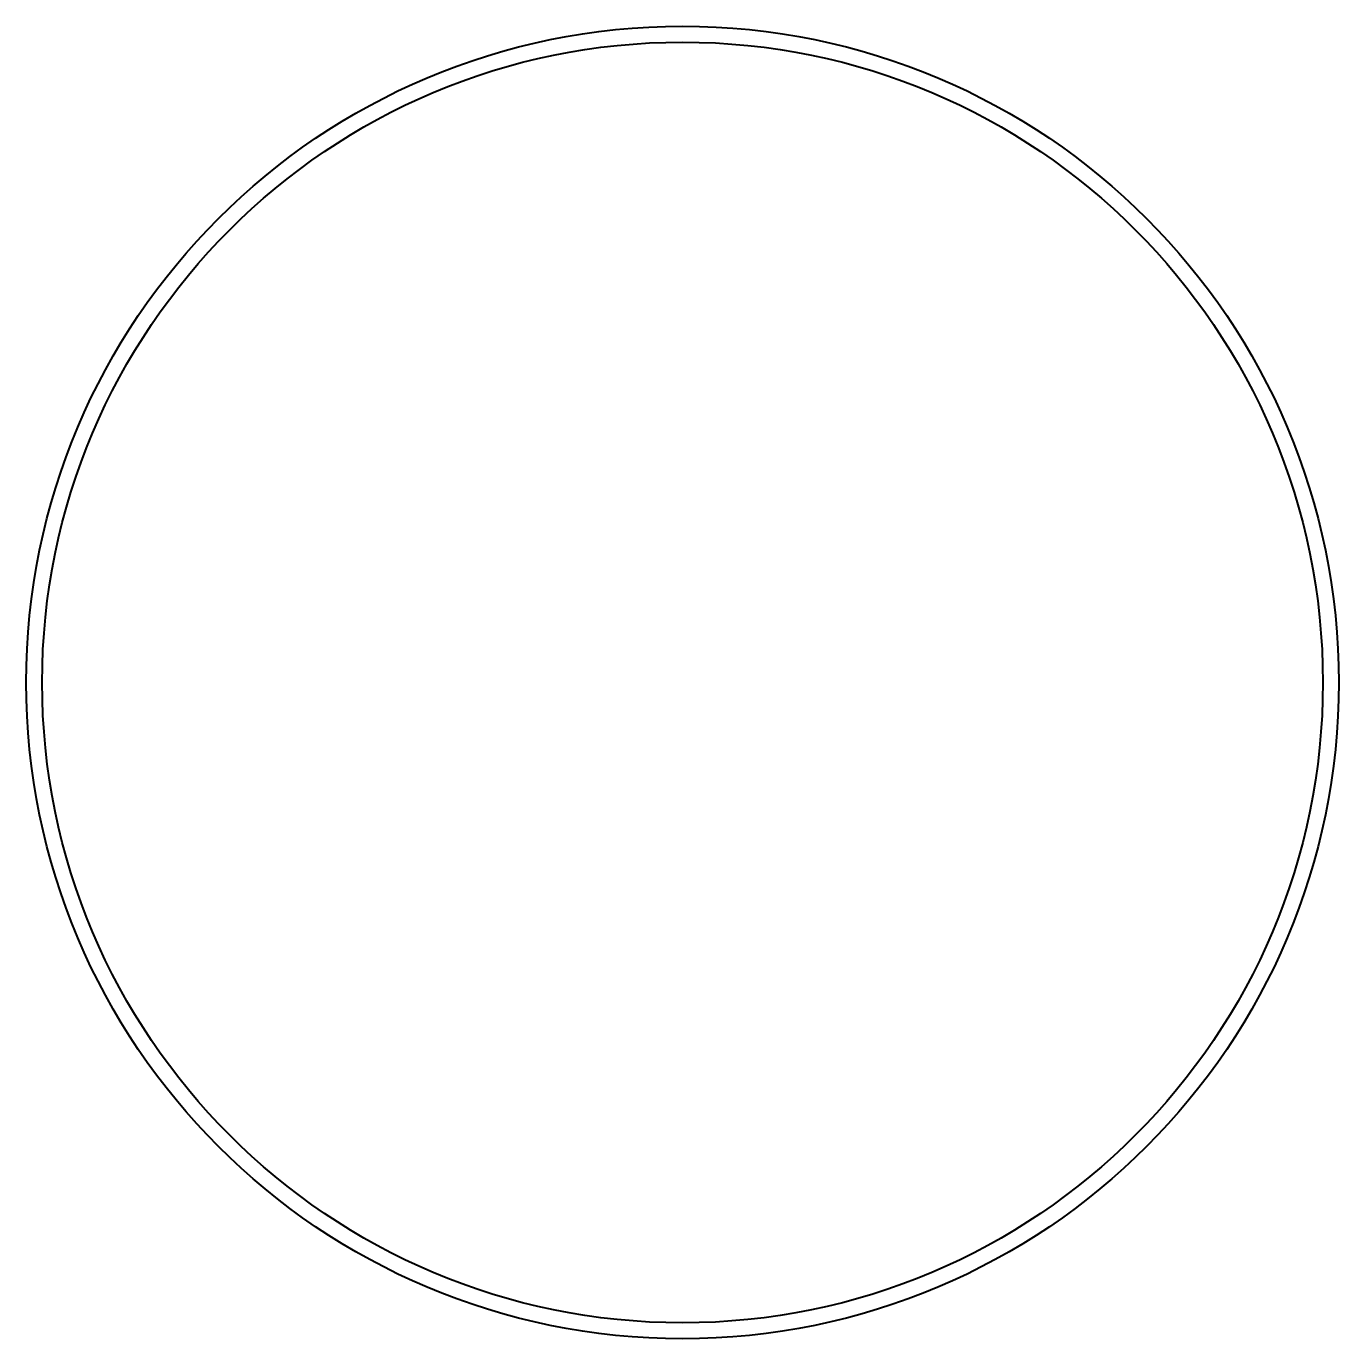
# Model space of a CAD drawing. Header units: inches. Extents: x -2.43 to 2.43, y -2.43 to 2.43.
import ezdxf

# ---------------------------------------------------------------- set-up
doc = ezdxf.new("R2010")
doc.units = ezdxf.units.IN
doc.header["$MEASUREMENT"] = 0
doc.layers.add('Visible', color=7, linetype='Continuous', lineweight=40)

msp = doc.modelspace()

# ---------------------------------------------------------------- linework, layer by layer
at = {"layer": 'Visible'}
for radius in [2.4311, 2.3722]:
    msp.add_circle((0, 0), radius, dxfattribs=at)

doc.saveas('drawing.dxf')
